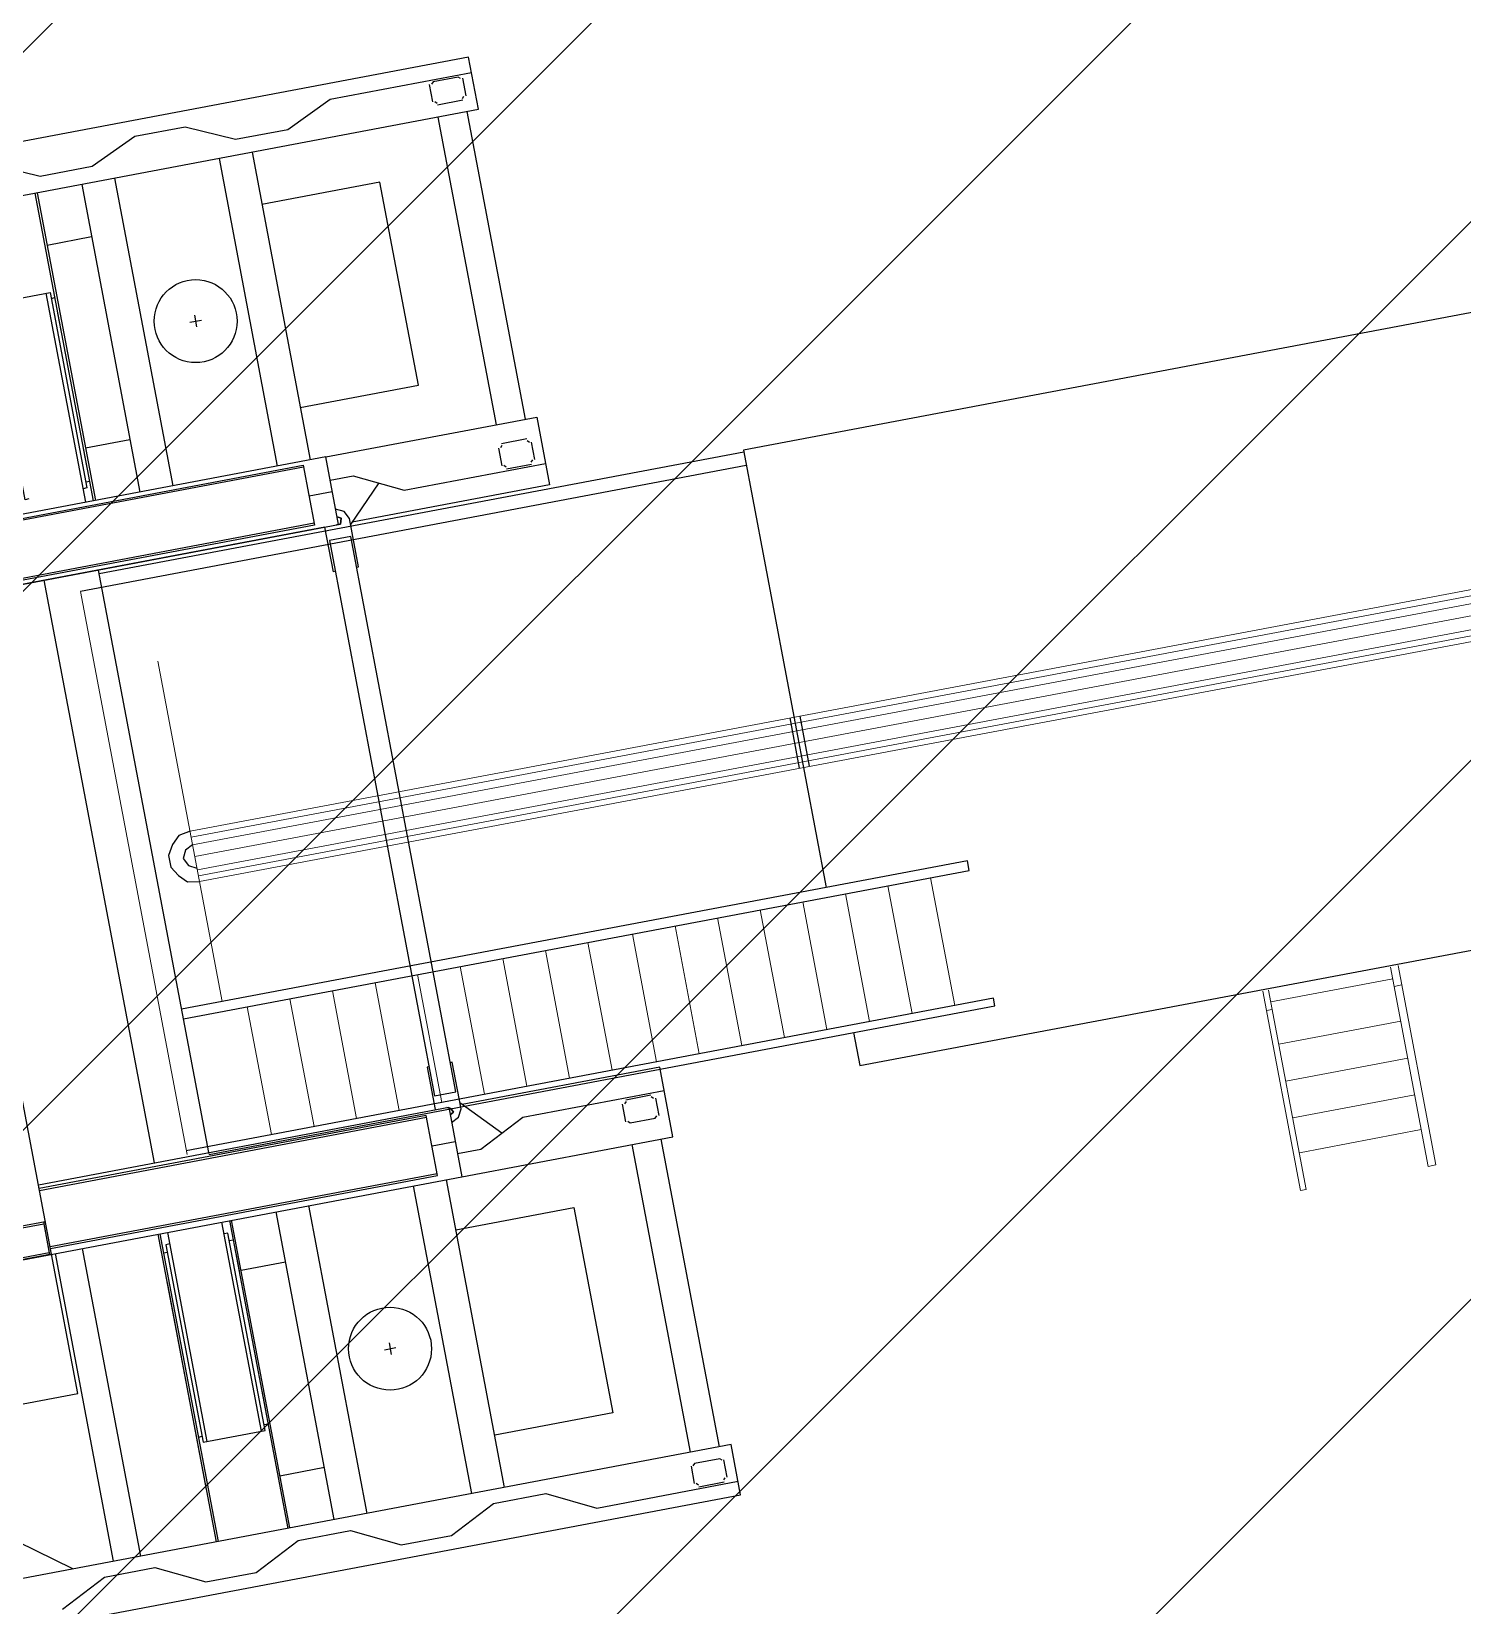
# Model space of a CAD drawing. Extents: x 407440 to 411585, y 6041728 to 6045069.
# Drawn here: x 408365.4 to 408407.1, y 6044236.21 to 6044282.09 of the extents above; entities that cross this region are included whole.
import ezdxf

# ---------------------------------------------------------------- set-up
doc = ezdxf.new("R2010")
doc.units = 0
doc.header["$LTSCALE"] = 5
doc.linetypes.add('foc-TIELINE', pattern=[1.875, 1.25, -0.625])
for name, color, linetype in [('P-BUFFER-PURPLE', 187, 'foc-TIELINE'), ('P-PROPOSED-EXISTING-H', 59, 'Continuous'), ('T-TIE', 201, 'foc-TIELINE')]:
    doc.layers.add(name, color=color, linetype=linetype)

# ---------------------------------------------------------------- blocks, each defined once
blk = doc.blocks.new('P-RIG-877')
at = {"layer": 'T-TIE', "linetype": 'ByBlock', "lineweight": 25}
for points in [[(1.7336, 8.4957), (1.9288, 8.4957), (1.9402, 28.3), (-1.7221, 28.3), (-1.7221, 8.4957), (0.8725, 8.4957)], [(0.9299, 4.6727), (0.9299, 9.3338), (0.8725, 9.3338), (0.8725, 4.6727)], [(1.7336, 4.6727), (1.7336, 9.3338), (1.6877, 9.3338), (1.6877, 4.5464)], [(-1.7106, 8.4957), (-1.7106, 4.6727)], [(-1.6303, 8.4957), (-1.6303, 4.5464)], [(-0.1378, 8.5302), (0.1607, 8.5302)], [(0.1607, 8.4728), (-0.1378, 8.4728)], [(-4.179, 4.489), (-4.0527, 4.7645), (-4.0527, 5.0745), (-4.179, 5.35), (-4.179, 5.6485), (-4.0527, 5.9241), (-4.0527, 6.234), (-4.179, 6.5096), (-4.179, 7.3477)], [(-2.1354, 6.0963), (-2.1354, 7.3477), (-1.7336, 7.3477), (-1.7336, 6.1766)], [(-1.9976, 6.0963), (-1.9976, 6.234), (-1.8599, 6.5096), (-1.8599, 7.3477)], [(1.7221, 3.6624), (1.7221, 6.0963), (2.1354, 6.0963), (2.1354, 7.3477), (1.7221, 7.3477), (1.7221, 6.1766)], [(1.9976, 6.0963), (1.9976, 6.234), (1.8599, 6.5096), (1.8599, 7.3477)], [(4.179, 3.3409), (4.0412, 3.6164), (4.0412, 3.9149), (4.179, 4.1905), (4.179, 4.489), (4.0412, 4.7645), (4.0412, 5.0745), (4.179, 5.35), (4.179, 5.6485), (4.0412, 5.9241), (4.0412, 6.234), (4.179, 6.5096), (4.179, 7.3477)], [(-4.156, 7.2788), (-4.1675, 7.2673), (-4.1675, 7.1181), (-4.156, 7.1066)], [(-4.156, 7.2903), (-4.0527, 7.2903)], [(-4.0412, 7.2673), (-4.0527, 7.2788)], [(-4.0297, 7.2673), (-4.0297, 7.1181)], [(-3.9609, 7.2788), (-2.1354, 7.2788)], [(-2.0206, 7.2673), (-2.0206, 7.1181)], [(-1.9976, 7.2788), (-2.0091, 7.2673)], [(-1.8943, 7.2903), (-1.9976, 7.2903)], [(-1.8828, 7.2673), (-1.8943, 7.2788)], [(-1.8714, 7.1181), (-1.8714, 7.2673)], [(1.8714, 7.1181), (1.8714, 7.2673)], [(1.8943, 7.2788), (1.8828, 7.2673)], [(1.8943, 7.2903), (1.9976, 7.2903)], [(1.9976, 7.1066), (2.0091, 7.1181), (2.0091, 7.2673), (1.9976, 7.2788)], [(3.9609, 7.2788), (2.1354, 7.2788)], [(4.0412, 7.2788), (4.0297, 7.2673), (4.0297, 7.1181), (4.0412, 7.1066)], [(4.1445, 7.2903), (4.0412, 7.2903)], [(4.156, 7.2673), (4.1445, 7.2788)], [(4.1675, 7.1181), (4.1675, 7.2673)], [(-4.0527, 7.0951), (-4.156, 7.0951)], [(-4.0527, 7.1066), (-4.0412, 7.1181)], [(-3.9609, 7.1066), (-2.1354, 7.1066)], [(-2.0091, 7.1181), (-1.9976, 7.1066)], [(-1.9976, 7.0951), (-1.8943, 7.0951)], [(-1.8943, 7.1066), (-1.8828, 7.1181)], [(1.8828, 7.1181), (1.8943, 7.1066)], [(1.9976, 7.0951), (1.8943, 7.0951)], [(3.9609, 7.1066), (2.1354, 7.1066)], [(4.0412, 7.0951), (4.1445, 7.0951)], [(4.1445, 7.1066), (4.156, 7.1181)], [(-2.4454, 6.0044), (-2.4454, 6.7047), (-3.6509, 6.7047), (-3.6509, 6.0044)], [(2.4339, 6.0044), (2.4339, 6.7047), (3.6509, 6.7047), (3.6509, 6.0044)], [(-1.9288, 6.3718), (-1.7221, 6.1652)], [(1.9288, 6.3718), (1.7106, 6.1652)], [(-1.4695, 6.1537), (-1.4695, 6.1652), (-1.7566, 6.1652), (-1.8025, 6.1422), (-1.8254, 6.0963)], [(1.814, 6.0963), (1.791, 6.1422), (1.7451, 6.1652), (1.4695, 6.1652), (1.4695, 6.1537)], [(-1.4695, 6.0274), (-1.4695, 6.0159), (-1.7336, 6.0159), (-1.7336, 3.6624), (-1.7336, 6.0963), (-2.1354, 6.0963), (-2.1354, 1.2514)], [(-1.9288, 6.0963), (-1.9288, 5.9585)], [(1.6073, 1.0218), (1.6762, -9.9538), (2.1354, -9.9538), (2.1354, -5.35), (2.1354, -9.9538), (2.962, -9.9538), (2.962, 3.6624), (2.1354, 3.6624), (2.1354, 1.2514), (2.1354, 6.0963)], [(1.9288, 6.0963), (1.9288, 5.9585)], [(-3.9609, 6.0044), (-2.1354, 6.0044)], [(1.4695, 6.0274), (1.4695, 6.0159), (1.7221, 6.0159)], [(3.9609, 6.0044), (2.1354, 6.0044)], [(-2.1125, 3.6624), (-2.1125, 5.9585), (-1.7566, 5.9585), (-1.7566, 3.6624)], [(-2.101, 5.9585), (-2.101, 3.6624)], [(-1.768, 5.9585), (-1.768, 3.6624)], [(2.101, 3.6624), (2.101, 5.9585), (1.7451, 5.9585), (1.7451, 3.6624)], [(1.7566, 3.6624), (1.7566, 5.9585)], [(2.0895, 3.6624), (2.0895, 5.9585)], [(-3.9609, 5.8092), (-2.1354, 5.8092)], [(3.9609, 5.8092), (2.1354, 5.8092)], [(-3.0539, 5.4648), (-3.0539, 5.5337)], [(3.0424, 5.4648), (3.0424, 5.5337)], [(-3.0194, 5.4993), (-3.0883, 5.4993)], [(3.008, 5.4993), (3.0768, 5.4993)], [(-3.9609, 5.1893), (-2.1354, 5.1893)], [(3.9609, 5.1893), (2.1354, 5.1893)], [(-3.9609, 4.9941), (-2.1354, 4.9941)], [(-3.6509, 4.7301), (-3.6509, 4.9941)], [(-2.4454, 4.9941), (-2.4454, 4.7301)], [(3.9609, 4.9941), (2.1354, 4.9941)], [(2.4339, 4.9941), (2.4339, 4.7301)], [(3.6509, 4.7301), (3.6509, 4.9941)], [(-0.1378, 4.9138), (-0.1263, 4.8449), (-0.0804, 4.7989), (-0.023, 4.7645), (0.0459, 4.7645), (0.1033, 4.7989), (0.1492, 4.8449), (0.1607, 4.9138)], [(-0.0574, 4.9138), (-0.0344, 4.8678), (0.0115, 4.8449), (0.0574, 4.8678), (0.0804, 4.9138)], [(-3.9609, 4.7301), (-2.1354, 4.7301)], [(-2.1354, 4.7186), (-3.9609, 4.7186)], [(-2.2158, 4.3512), (-2.2158, 4.3282), (-3.3753, 4.3282), (-3.3753, 4.6956), (-2.2158, 4.6956), (-2.2158, 4.6727)], [(-3.3409, 4.6956), (-3.3409, 4.7186)], [(-3.1457, 4.7186), (-3.249, 4.7186)], [(-2.3421, 4.7186), (-2.4454, 4.7186)], [(-2.2502, 4.7186), (-2.2502, 4.6956)], [(3.9609, 4.7301), (2.1354, 4.7301)], [(2.1354, 4.7186), (3.9609, 4.7186)], [(2.2043, 4.3512), (2.2043, 4.3282), (3.3753, 4.3282), (3.3753, 4.6956), (2.2043, 4.6956), (2.2043, 4.6727)], [(2.2502, 4.7186), (2.2502, 4.6956)], [(2.3306, 4.7186), (2.4339, 4.7186)], [(3.1457, 4.7186), (3.249, 4.7186)], [(3.3409, 4.6956), (3.3409, 4.7186)], [(-2.1354, 4.6727), (-3.3753, 4.6727)], [(1.7221, 4.6727), (-1.7336, 4.6727)], [(3.3753, 4.6727), (2.1354, 4.6727)], [(1.7221, 4.3512), (-1.7336, 4.3512)], [(3.3753, 4.3512), (2.1354, 4.3512)], [(2.2502, 4.3282), (2.2502, 4.3053)], [(3.3409, 4.3053), (3.3409, 4.3282)], [(2.1354, 4.3053), (3.9609, 4.3053)], [(2.1354, 4.2938), (3.9609, 4.2938)], [(2.4224, 4.2938), (2.4339, 4.2938), (3.6509, 4.2938)], [(3.9609, 3.846), (2.1354, 3.846)], [(3.9609, 3.6853), (2.1354, 3.6853)], [(2.1354, 3.6624), (-2.1354, 3.6624)], [(-1.9517, 3.6624), (-1.9517, 3.5131), (1.9402, 3.5131), (1.9402, 3.6624)], [(-1.4581, 3.5016), (1.9517, 3.5016), (1.9517, 3.6509), (2.1239, 3.6509), (2.1239, 3.295), (0.2296, 3.295), (0.2296, 3.3065), (-0.2296, 3.3065), (-0.2296, 3.295), (-1.4581, 3.295)], [(1.9402, 3.6509), (2.1354, 3.6509)], [(3.9609, 3.4442), (2.962, 2.1125)]]:
    blk.add_lwpolyline(points, dxfattribs=at)
at = {"layer": 'T-TIE', "linetype": 'ByBlock', "lineweight": 5}
for points in [[(-0.1263, 28.2082), (-0.1378, 4.9138)], [(-0.0918, 28.2082), (-0.1033, 4.9138)], [(-0.0459, 28.2082), (-0.0574, 4.9138)], [(0.1033, 28.2082), (0.0918, 4.9138)], [(0.1378, 28.2082), (0.1263, 4.9138)], [(0.1722, 28.2082), (0.1607, 4.9138)], [(0.023, 27.726), (0.0115, 4.9138)], [(1.9402, 11.6415), (3.1228, 11.6415), (3.1228, 11.6874), (1.9402, 11.6874)], [(2.0551, 11.6415), (2.0551, 11.6874)], [(2.0091, 10.9182), (2.0091, 11.6415)], [(2.2617, 10.9182), (2.2617, 11.6415)], [(2.4798, 10.9182), (2.4798, 11.6415)], [(2.698, 10.9182), (2.698, 11.6415)], [(2.9046, 10.9182), (2.9046, 11.6415)], [(1.9402, 10.9182), (3.1228, 10.9182), (3.1228, 10.8837), (1.9402, 10.8837)], [(2.0551, 10.9182), (2.0551, 10.8837)], [(1.6877, 9.1042), (0.9299, 9.1042)], [(1.6877, 8.8516), (0.9299, 8.8516)], [(1.6877, 8.5991), (0.9299, 8.5991)], [(1.6877, 8.3465), (0.9299, 8.3465)], [(1.6877, 8.0939), (0.9299, 8.0939)], [(1.6877, 7.8413), (0.9299, 7.8413)], [(1.6877, 7.5888), (0.9299, 7.5888)], [(1.6877, 7.3362), (0.9299, 7.3362)], [(1.6877, 7.0721), (0.9299, 7.0721)], [(1.6877, 6.8196), (0.9299, 6.8196)], [(1.6877, 6.567), (0.9299, 6.567)], [(1.6877, 6.3144), (0.9299, 6.3144)], [(1.6877, 6.0618), (0.9299, 6.0618)], [(1.6877, 5.8092), (0.9299, 5.8092)], [(1.6877, 5.5567), (0.9299, 5.5567)], [(1.6877, 5.3041), (0.9299, 5.3041)], [(1.6877, 5.0515), (0.9299, 5.0515)], [(0.8725, 4.9138), (-1.1481, 4.9138)], [(1.7336, 4.6727), (-1.7106, 4.6727)], [(1.7106, 4.5464), (-1.6303, 4.5464)]]:
    blk.add_lwpolyline(points, dxfattribs=at)
at = {"layer": 'T-TIE', "linetype": 'ByBlock', "lineweight": 25}
for points in [[(-3.9609, 7.3477), (-4.2708, 7.3477), (-4.2708, -9.816), (-3.9609, -9.816)], [(4.2594, 7.3477), (3.9609, 7.3477), (3.9609, -9.816), (4.2594, -9.816)], [(1.6417, 6.1537), (-1.6532, 6.1537), (-1.6532, 6.0274), (1.6417, 6.0274)], [(-1.7795, 6.0963), (-1.768, 6.1192), (-1.7336, 6.1077), (-1.7336, 6.0848), (-1.7336, 6.1077), (-1.768, 6.1192)], [(1.7221, 6.0848), (1.7336, 6.1077), (1.7566, 6.1192), (1.768, 6.0963), (1.7566, 6.1192), (1.7336, 6.1077)]]:
    blk.add_lwpolyline(points, close=True, dxfattribs=at)
for centre in [(-3.0539, 5.4986), (3.0424, 5.4986)]:
    blk.add_circle(centre, 0.2418, dxfattribs=at)

msp = doc.modelspace()

# ---------------------------------------------------------------- hatches: boundary and pattern name
at = {"layer": 'P-PROPOSED-EXISTING-H'}
h = msp.add_hatch(dxfattribs=at)
h.set_pattern_fill('ANSI31', color=256, scale=3.498392, style=0)
h.set_pattern_definition([(45, (-2243.128, 2713.837), (-7.854113246, 7.854113246), [])])
edge = h.paths.add_edge_path()
edge.add_line((408709.29, 6043818.222), (408241.305, 6043729.713))
edge.add_line((408241.305, 6043729.713), (407794.436, 6043645.198))
edge.add_line((407794.436, 6043645.198), (407673.83, 6044282.895))
edge.add_line((407673.83, 6044282.895), (408123.669, 6044351.83))
edge.add_line((408123.669, 6044351.83), (408654.575, 6044433.189))
edge.add_line((408654.575, 6044433.189), (409028.997, 6044539.866))
edge.add_line((409028.997, 6044539.866), (409149.726, 6043901.52))
edge.add_line((409149.726, 6043901.52), (408898.792, 6043854.062))
edge.add_arc((408782.127, 6043952.01), 152.33, 241.43508, 319.98432, ccw=False)

# ---------------------------------------------------------------- linework, layer by layer
at = {"layer": 'P-BUFFER-PURPLE'}
msp.add_circle((408530.04, 6044370.877, -0.107), 250.434, dxfattribs=at)

# ---------------------------------------------------------------- block references
at = {"layer": 'T-TIE', "linetype": 'ByBlock', "xscale": 4.999999999955019, "yscale": 4.999999999955019, "zscale": 4.999999999955019, "rotation": 280.7096999997605}
msp.add_blockref('P-RIG-877', (408346.005, 6044253.532), dxfattribs=at)

doc.saveas('drawing.dxf')
